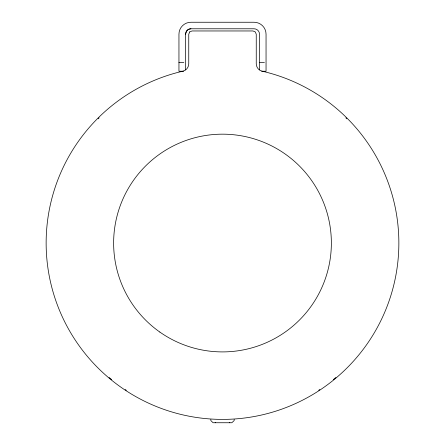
<?xml version="1.0" encoding="UTF-8"?>
<svg xmlns="http://www.w3.org/2000/svg" width="445" height="445" viewBox="0 0 445 445"><rect width="100%" height="100%" fill="white"/><g stroke="black" fill="none" stroke-linecap="round" stroke-linejoin="round"><path stroke-width="0.67" d="M185.487 69.871L185.487 34.226L187.078 30.377L188.925 29.164L190.927 28.78L254.073 28.78A5.446 5.446 0 0 1 259.513 34.226L259.513 69.871M215.536 422.589L215.158 422.75M178.951 62.528L183.852 62.528M259.513 62.528L264.413 62.528M183.618 71.239L178.951 71.239L178.951 34.226A11.976 11.976 0 0 1 190.927 22.25L254.073 22.25A11.976 11.976 0 0 1 266.049 34.226L266.049 71.239L261.693 71.239M229.843 422.75L229.464 422.589M234.198 419.485L234.109 420.653L231.795 422.75L213.094 422.739L210.891 420.653L210.802 419.485M335.908 377.471A175.82 175.82 0 0 1 333.316 379.618M319.827 389.542A175.82 175.82 0 0 1 318.709 390.282M126.291 390.282A175.82 175.82 0 0 1 125.173 389.542M111.684 379.618A175.82 175.82 0 0 1 109.092 377.471M98.178 118.798A175.82 175.82 0 0 1 99.135 117.853M345.865 117.853A175.82 175.82 0 0 1 346.822 118.798M185.487 34.226A5.446 5.446 0 0 1 190.927 28.78M189.709 31.918L188.752 34.226L188.752 63.769A7.621 7.621 0 0 1 182.873 71.183A176.365 176.365 0 0 0 76.857 342.494A176.365 176.365 0 0 0 368.143 342.494A176.365 176.365 0 0 0 262.127 71.183A7.621 7.621 0 0 1 256.248 63.769L256.248 34.226L255.291 31.918L252.983 30.961L192.018 30.961L189.709 31.918M159.816 332.048A108.864 108.864 0 0 0 330.924 252.821A108.864 108.864 0 0 0 176.76 144.247A108.864 108.864 0 0 0 159.816 332.048"/></g></svg>
